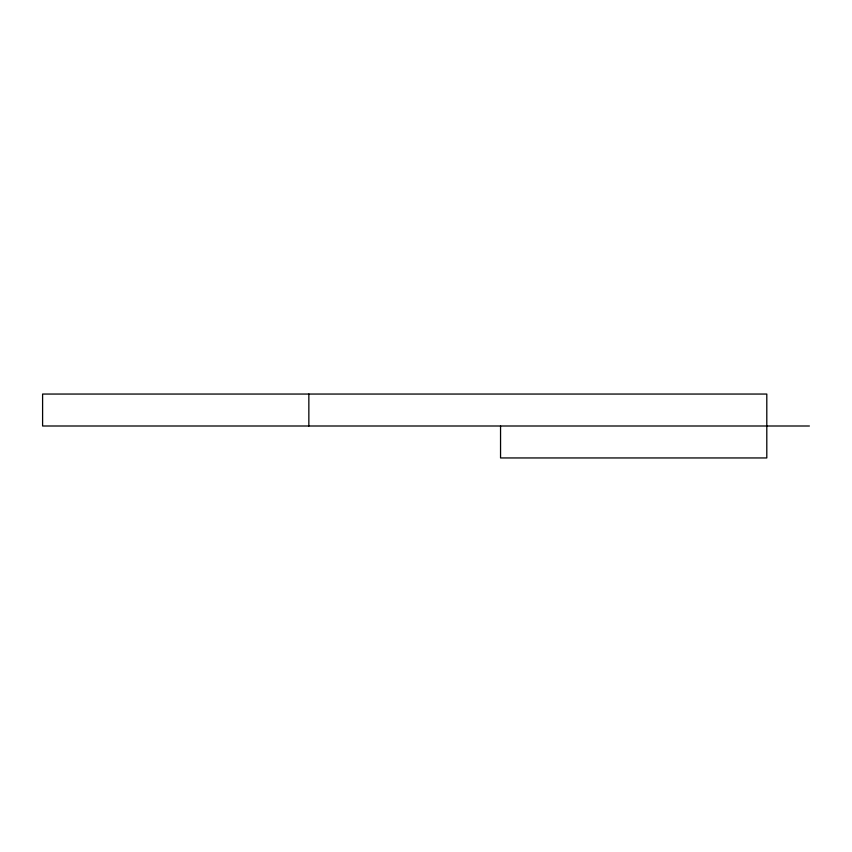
<?xml version="1.0" encoding="UTF-8"?>
<svg xmlns="http://www.w3.org/2000/svg" width="852" height="852" viewBox="0 0 852 852"><rect width="100%" height="100%" fill="white"/><g stroke="black" fill="none" stroke-linecap="round" stroke-linejoin="round"><path stroke-width="1.28" d="M809.4 426L42.6 426L42.6 394.05L766.8 394.05L766.8 457.95L500.55 457.95L500.55 426M308.85 394.05L308.85 426"/></g></svg>
